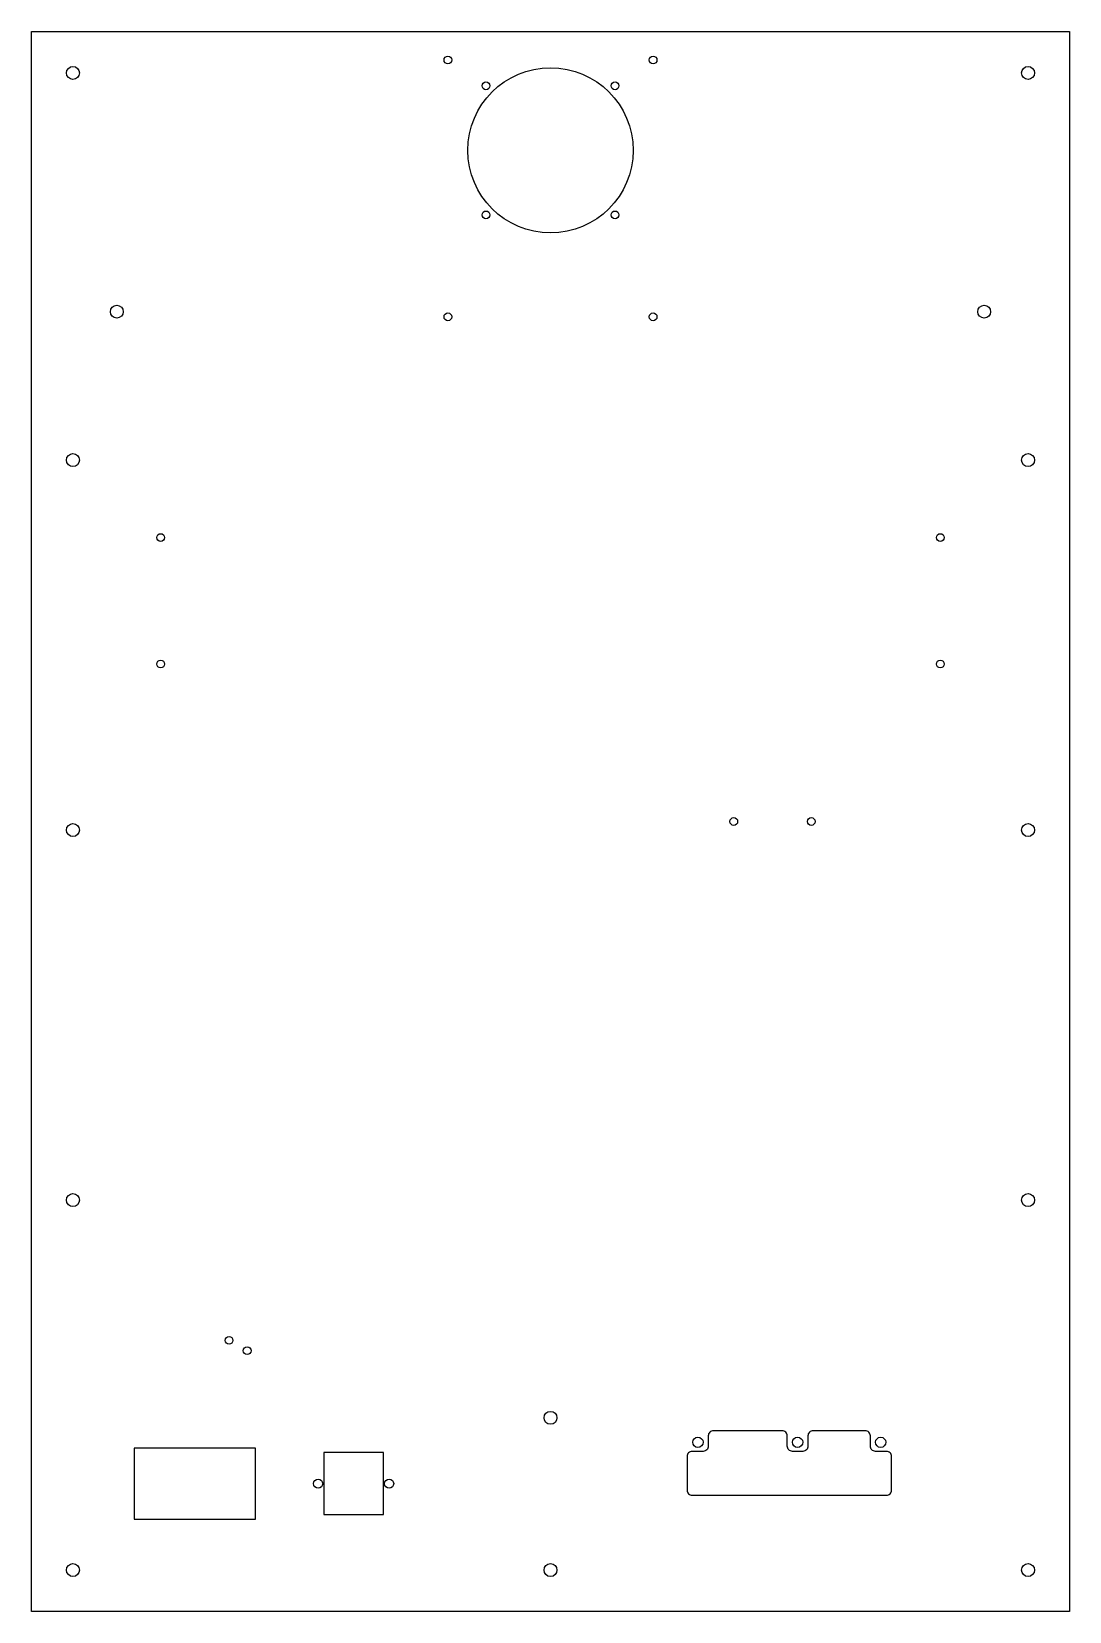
# Model space of a CAD drawing. Header units: millimetres. Extents: x -396 to 6, y -6 to 606.
import ezdxf

# ---------------------------------------------------------------- set-up
doc = ezdxf.new("R2010")
doc.units = ezdxf.units.MM
doc.layers.get('0').update_dxf_attribs({"linetype": 'CONTINUOUS'})

msp = doc.modelspace()

# ---------------------------------------------------------------- linework, layer by layer
for points in [[(6, 606), (6, -6), (-396, -6), (-396, 606)], [(-309.25, 29.75), (-309.25, 57.25), (-356.25, 57.25), (-356.25, 29.75)], [(-282.75, 55.5), (-282.75, 31.5), (-259.75, 31.5), (-259.75, 55.5)]]:
    msp.add_lwpolyline(points, close=True)
msp.add_lwpolyline([(-133.89, 58, -0.414214), (-135.89, 56), (-140.11, 56, 0.414214), (-142.11, 54), (-142.11, 41, 0.414214), (-140.11, 39), (-64.89, 39, 0.414214), (-62.89, 41), (-62.89, 54, 0.414214), (-64.89, 56), (-69.11, 56, -0.414214), (-71.11, 58), (-71.11, 62, 0.414214), (-73.11, 64), (-93.28, 64, 0.414214), (-95.28, 62), (-95.28, 58, -0.414214), (-97.28, 56), (-101.28, 56, -0.414214), (-103.28, 58), (-103.28, 62, 0.414214), (-105.28, 64), (-131.89, 64, 0.414214), (-133.89, 62)], format="xyb", close=True)
for centre, radius in [((-234.75, 595), 1.5), ((-155.25, 595), 1.5), ((-380, 590), 2.5), ((-195, 560), 32), ((-10, 590), 2.5), ((-220, 585), 1.5), ((-170, 585), 1.5), ((-220, 535), 1.5), ((-170, 535), 1.5), ((-363, 497.5), 2.5), ((-234.75, 495.5), 1.5), ((-155.25, 495.5), 1.5), ((-27, 497.5), 2.5), ((-380, 440), 2.5), ((-10, 440), 2.5), ((-346, 410), 1.5), ((-44, 410), 1.5), ((-346, 361), 1.5), ((-44, 361), 1.5), ((-124, 300), 1.5), ((-94, 300), 1.5), ((-380, 296.67), 2.5), ((-10, 296.67), 2.5), ((-380, 153.33), 2.5), ((-10, 153.33), 2.5), ((-319.5, 99), 1.5), ((-312.5, 95), 1.5), ((-195, 69), 2.5), ((-137.89, 59.5), 2), ((-99.28, 59.5), 2), ((-67.11, 59.5), 2), ((-285, 43.5), 1.75), ((-257.5, 43.5), 1.75), ((-380, 10), 2.5), ((-195, 10), 2.5), ((-10, 10), 2.5)]:
    msp.add_circle(centre, radius)

doc.saveas('drawing.dxf')
